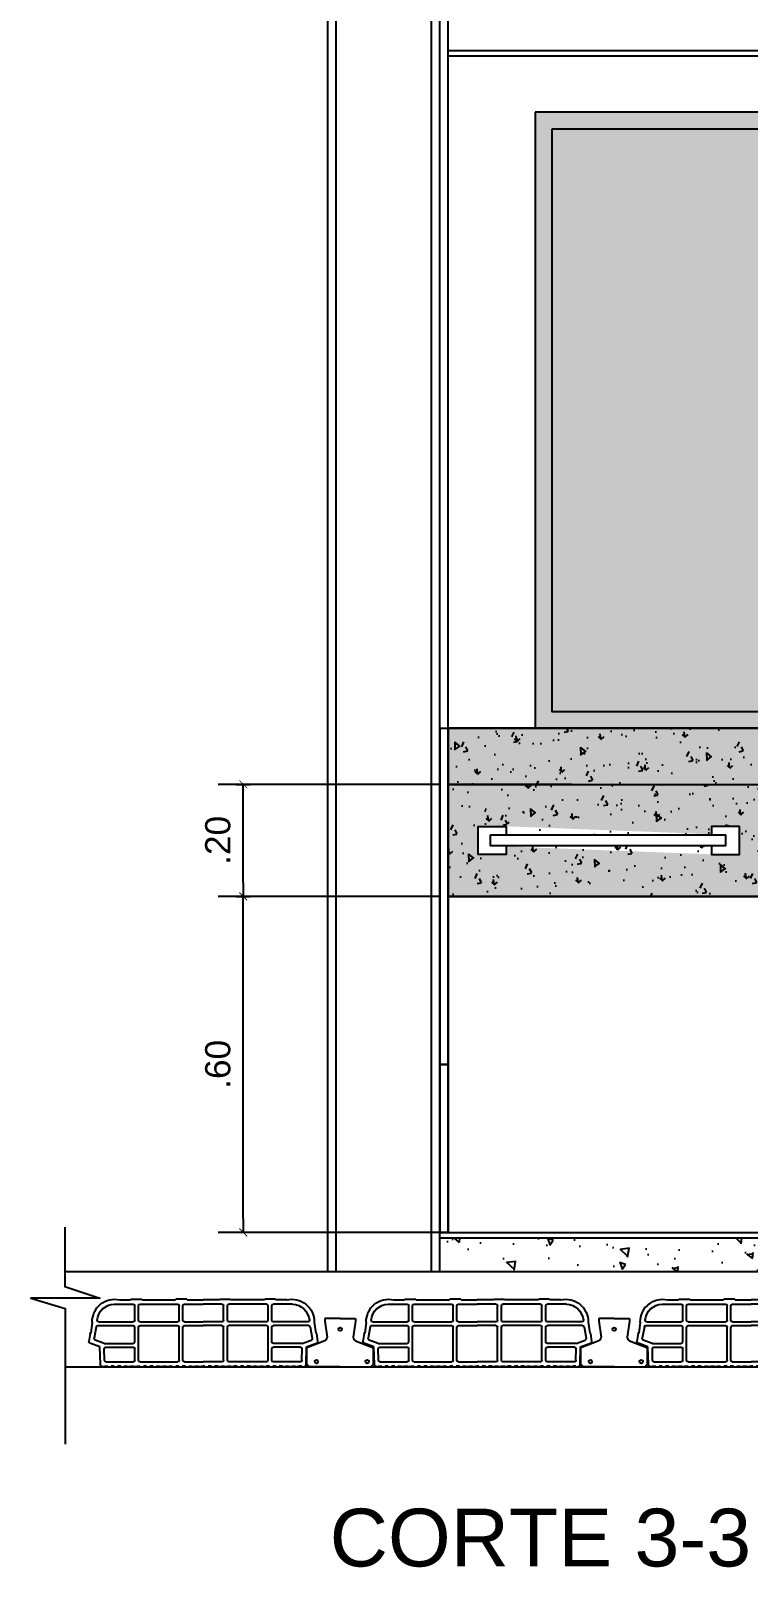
# Model space of a CAD drawing. Header units: metres. Extents: x 198 to 412, y -54 to 17.
# Drawn here: x 268.031 to 269.313, y -9.014 to -6.271 of the extents above; entities that cross this region are included whole.
import ezdxf

# ---------------------------------------------------------------- set-up
doc = ezdxf.new("R2010")
doc.units = ezdxf.units.M
doc.header["$LTSCALE"] = 10
for name, color, linetype in [('01', 1, 'Continuous'), ('02', 2, 'Continuous'), ('02-LH ladrillo hueco 02', 1, 'Continuous'), ('1_MUROS', 6, 'Continuous'), ('25-TXT', 2, 'Continuous'), ('A-EQUIPAMIENTO', 251, 'Continuous'), ('A-MUROS', 6, 'Continuous'), ('A-TEXTOS', 2, 'Continuous'), ('Corte t', 2, 'Continuous'), ('HT-253', 253, 'Continuous'), ('Losa rap sapito', 251, 'Continuous'), ('piso', 1, 'Continuous'), ('TM-REVEST', 252, 'Continuous'), ('TM-REVOQUE', 2, 'Continuous')]:
    doc.layers.add(name, color=color, linetype=linetype)
doc.styles.add('ARIAL', font='arial.ttf')
doc.styles.get("Standard").update_dxf_attribs({"font": 'arial.ttf'})
doc.dimstyles.new('ST-COTA-25', dxfattribs={"dimscale": 0.25, "dimtxt": 0.18, "dimasz": 0.1, "dimexe": 0.18, "dimexo": 0.0625, "dimgap": 0.09, "dimtad": 1, "dimzin": 4, "dimdsep": 46, "dimtxsty": 'ARIAL', "dimblk1": 'COTA_N', "dimblk2": 'COTA_N', "dimsah": 1, "dimcen": 0.09, "dimclrd": 8, "dimclre": 8, "dimclrt": 1, "dimadec": 0, "dimazin": 0, "dimtfac": 1, "dimtix": 1, "dimtmove": 0, "dimatfit": 3, "dimldrblk": 'COTA_N', "dimfxl": 0.18, "dimtolj": 1, "dimtzin": 0, "dimarcsym": 0})

# ---------------------------------------------------------------- blocks, each defined once
blk = doc.blocks.new('VIGUETA NUEVA')
at = {"layer": '02'}
for p, q in [((852.3054, 1549.6661), (852.2767, 1549.6661)), ((852.2767, 1549.6661), (852.2767, 1549.6611)), ((852.2767, 1549.6611), (852.2809, 1549.6312)), ((852.3054, 1549.6661), (852.3342, 1549.6661)), ((852.3342, 1549.6611), (852.3299, 1549.6312)), ((852.3342, 1549.6661), (852.3342, 1549.6611)), ((852.2769, 1549.6243), (852.2429, 1549.6111)), ((852.3339, 1549.6243), (852.3679, 1549.6111)), ((852.2429, 1549.5811), (852.2429, 1549.6111)), ((852.3679, 1549.5811), (852.3679, 1549.6111)), ((852.2429, 1549.5811), (852.2479, 1549.5761)), ((852.3054, 1549.5761), (852.2479, 1549.5761)), ((852.3054, 1549.5761), (852.3629, 1549.5761)), ((852.3679, 1549.5811), (852.3629, 1549.5761))]:
    blk.add_line(p, q, dxfattribs=at)
for centre, start, end in [((852.2739, 1549.6307), 294.8533, 4.4381), ((852.3369, 1549.6307), 175.5619, 245.1467)]:
    blk.add_arc(centre, 0.00704, start, end, dxfattribs=at)
blk = doc.blocks.new('VIGUETA NUEVA1')
at = {"layer": 'piso'}
for centre in [(0, -0.02), (-0.0444, -0.0805), (0.0504, -0.0805)]:
    blk.add_circle(centre, 0.00324, dxfattribs=at)
at = {"layer": '1_MUROS'}
blk.add_blockref('VIGUETA NUEVA', (-852.3054, -1549.6661), dxfattribs=at)
blk = doc.blocks.new('Losa rap zapito')
at = {"layer": 'Losa rap sapito'}
for p, q in [((283.7711, -291.7719), (283.8051, -291.7719)), ((283.7813, -291.7641), (283.8003, -291.7641)), ((283.8012, -291.7632), (283.8205, -291.7632)), ((283.808, -291.8006), (283.808, -291.7747)), ((283.8147, -291.8006), (283.8147, -291.7747)), ((283.8176, -291.7719), (283.8844, -291.7719)), ((283.8215, -291.7641), (283.8806, -291.7641)), ((283.9008, -291.7632), (283.8815, -291.7632)), ((283.8873, -291.8006), (283.8873, -291.7747)), ((283.8941, -291.8006), (283.8941, -291.7747)), ((283.897, -291.7719), (283.9304, -291.7719)), ((283.9018, -291.7641), (283.9304, -291.7641)), ((283.959, -291.7641), (283.9304, -291.7641)), ((283.9638, -291.7719), (283.9304, -291.7719)), ((283.9599, -291.7632), (283.9792, -291.7632)), ((283.9667, -291.8006), (283.9667, -291.7747)), ((283.9734, -291.8006), (283.9734, -291.7747)), ((284.0431, -291.7719), (283.9763, -291.7719)), ((284.0393, -291.7641), (283.9802, -291.7641)), ((284.0595, -291.7632), (284.0402, -291.7632)), ((284.046, -291.8006), (284.046, -291.7747)), ((284.0527, -291.8006), (284.0527, -291.7747)), ((284.0896, -291.7719), (284.0556, -291.7719)), ((284.0795, -291.7641), (284.0605, -291.7641)), ((283.732, -291.8042), (283.7293, -291.8235)), ((283.7394, -291.8124), (283.7357, -291.8329)), ((283.7422, -291.8103), (283.8051, -291.8103)), ((283.7437, -291.8035), (283.8051, -291.8035)), ((283.7534, -291.8103), (283.8051, -291.8103)), ((283.808, -291.8391), (283.808, -291.8132)), ((283.8147, -291.8721), (283.8147, -291.8132)), ((283.8176, -291.8035), (283.8844, -291.8035)), ((283.8176, -291.8103), (283.8844, -291.8103)), ((283.8873, -291.8721), (283.8873, -291.8132)), ((283.8941, -291.8721), (283.8941, -291.8132)), ((283.897, -291.8035), (283.9304, -291.8035)), ((283.897, -291.8103), (283.9304, -291.8103)), ((283.9638, -291.8035), (283.9304, -291.8035)), ((283.9638, -291.8103), (283.9304, -291.8103)), ((283.9667, -291.8721), (283.9667, -291.8132)), ((283.9734, -291.8721), (283.9734, -291.8132)), ((284.0431, -291.8035), (283.9763, -291.8035)), ((284.0431, -291.8103), (283.9763, -291.8103)), ((284.046, -291.8721), (284.046, -291.8132)), ((284.0527, -291.8391), (284.0527, -291.8132)), ((284.117, -291.8035), (284.0556, -291.8035)), ((284.1186, -291.8103), (284.0556, -291.8103)), ((284.1073, -291.8103), (284.0556, -291.8103)), ((284.1214, -291.8124), (284.125, -291.8329)), ((284.1287, -291.8042), (284.1314, -291.8235)), ((283.7282, -291.8243), (283.7262, -291.8386)), ((283.7459, -291.8484), (283.728, -291.8417)), ((283.7534, -291.842), (283.7376, -291.836)), ((283.7534, -291.842), (283.8051, -291.842)), ((284.1073, -291.842), (284.0556, -291.842)), ((284.1073, -291.842), (284.1232, -291.836)), ((284.1149, -291.8484), (284.1327, -291.8417)), ((284.1325, -291.8243), (284.1346, -291.8386)), ((283.7466, -291.8799), (283.7459, -291.8484)), ((283.7542, -291.8721), (283.7536, -291.851)), ((283.7565, -291.8487), (283.8051, -291.8487)), ((283.808, -291.8721), (283.808, -291.8516)), ((284.0527, -291.8721), (284.0527, -291.8516)), ((284.1043, -291.8487), (284.0556, -291.8487)), ((284.1066, -291.8721), (284.1071, -291.851)), ((284.1141, -291.8799), (284.1149, -291.8484)), ((283.7541, -291.8836), (283.7504, -291.8836)), ((283.7541, -291.8836), (283.7516, -291.8836)), ((283.7541, -291.8836), (283.7516, -291.8836)), ((283.7541, -291.8836), (283.7541, -291.8827)), ((283.7541, -291.8827), (283.7598, -291.8827)), ((283.7571, -291.8749), (283.8051, -291.8749)), ((283.7598, -291.8836), (283.7598, -291.8827)), ((283.7598, -291.8836), (283.7656, -291.8836)), ((283.7714, -291.8827), (283.7656, -291.8827)), ((283.7656, -291.8836), (283.7656, -291.8827)), ((283.7714, -291.8836), (283.7714, -291.8827)), ((283.7714, -291.8836), (283.7772, -291.8836)), ((283.7772, -291.8836), (283.7772, -291.8827)), ((283.783, -291.8827), (283.7772, -291.8827)), ((283.783, -291.8836), (283.783, -291.8827)), ((283.783, -291.8836), (283.7887, -291.8836)), ((283.7887, -291.8836), (283.7887, -291.8827)), ((283.7887, -291.8827), (283.7945, -291.8827)), ((283.7945, -291.8836), (283.7945, -291.8827)), ((283.8003, -291.8836), (283.7945, -291.8836)), ((283.8003, -291.8827), (283.8061, -291.8827)), ((283.8003, -291.8836), (283.8003, -291.8827)), ((283.8061, -291.8836), (283.8061, -291.8827)), ((283.8119, -291.8836), (283.8061, -291.8836)), ((283.8119, -291.8827), (283.8176, -291.8827)), ((283.8119, -291.8836), (283.8119, -291.8827)), ((283.8119, -291.8827), (283.8176, -291.8827)), ((283.8176, -291.8749), (283.8844, -291.8749)), ((283.8176, -291.8836), (283.8176, -291.8827)), ((283.8176, -291.8836), (283.8234, -291.8836)), ((283.8292, -291.8827), (283.8234, -291.8827)), ((283.8234, -291.8836), (283.8234, -291.8827)), ((283.8292, -291.8836), (283.8292, -291.8827)), ((283.8292, -291.8836), (283.835, -291.8836)), ((283.835, -291.8836), (283.835, -291.8827)), ((283.8408, -291.8827), (283.835, -291.8827)), ((283.8408, -291.8836), (283.8408, -291.8827)), ((283.8408, -291.8836), (283.8465, -291.8836)), ((283.8465, -291.8836), (283.8465, -291.8827)), ((283.8465, -291.8827), (283.8523, -291.8827)), ((283.8523, -291.8836), (283.8523, -291.8827)), ((283.8581, -291.8836), (283.8523, -291.8836)), ((283.8581, -291.8827), (283.8639, -291.8827)), ((283.8581, -291.8836), (283.8581, -291.8827)), ((283.8639, -291.8836), (283.8639, -291.8827)), ((283.8697, -291.8836), (283.8639, -291.8836)), ((283.8697, -291.8827), (283.8755, -291.8827)), ((283.8697, -291.8836), (283.8697, -291.8827)), ((283.8697, -291.8827), (283.8755, -291.8827)), ((283.8755, -291.8836), (283.8755, -291.8827)), ((283.8755, -291.8836), (283.8812, -291.8836)), ((283.887, -291.8827), (283.8812, -291.8827)), ((283.8812, -291.8836), (283.8812, -291.8827)), ((283.887, -291.8836), (283.887, -291.8827)), ((283.887, -291.8836), (283.8928, -291.8836)), ((283.8928, -291.8836), (283.8928, -291.8827)), ((283.8986, -291.8827), (283.8928, -291.8827)), ((283.897, -291.8749), (283.9304, -291.8749)), ((283.8986, -291.8836), (283.8986, -291.8827)), ((283.8986, -291.8836), (283.9044, -291.8836)), ((283.9044, -291.8836), (283.9044, -291.8827)), ((283.9044, -291.8827), (283.9101, -291.8827)), ((283.9101, -291.8836), (283.9101, -291.8827)), ((283.9159, -291.8836), (283.9101, -291.8836)), ((283.9159, -291.8827), (283.9217, -291.8827)), ((283.9159, -291.8836), (283.9159, -291.8827)), ((283.9217, -291.8836), (283.9217, -291.8827)), ((283.9275, -291.8836), (283.9217, -291.8836)), ((283.9275, -291.8836), (283.9275, -291.8827)), ((283.9275, -291.8827), (283.9304, -291.8827)), ((283.9638, -291.8749), (283.9304, -291.8749)), ((283.9333, -291.8827), (283.9304, -291.8827)), ((283.9333, -291.8836), (283.9333, -291.8827)), ((283.9333, -291.8836), (283.939, -291.8836)), ((283.9448, -291.8827), (283.939, -291.8827)), ((283.939, -291.8836), (283.939, -291.8827)), ((283.9448, -291.8836), (283.9448, -291.8827)), ((283.9448, -291.8836), (283.9506, -291.8836)), ((283.9506, -291.8836), (283.9506, -291.8827)), ((283.9564, -291.8827), (283.9506, -291.8827)), ((283.9564, -291.8836), (283.9564, -291.8827)), ((283.9622, -291.8836), (283.9564, -291.8836)), ((283.9622, -291.8836), (283.9622, -291.8827)), ((283.9622, -291.8827), (283.9679, -291.8827)), ((283.9679, -291.8836), (283.9679, -291.8827)), ((283.9737, -291.8836), (283.9679, -291.8836)), ((283.9737, -291.8827), (283.9795, -291.8827)), ((283.9737, -291.8836), (283.9737, -291.8827)), ((284.0431, -291.8749), (283.9763, -291.8749)), ((283.9795, -291.8836), (283.9795, -291.8827)), ((283.9853, -291.8836), (283.9795, -291.8836)), ((283.9911, -291.8827), (283.9853, -291.8827)), ((283.9853, -291.8836), (283.9853, -291.8827)), ((283.9911, -291.8827), (283.9853, -291.8827)), ((283.9911, -291.8836), (283.9911, -291.8827)), ((283.9911, -291.8836), (283.9968, -291.8836)), ((284.0026, -291.8827), (283.9968, -291.8827)), ((283.9968, -291.8836), (283.9968, -291.8827)), ((284.0026, -291.8836), (284.0026, -291.8827)), ((284.0026, -291.8836), (284.0084, -291.8836)), ((284.0084, -291.8836), (284.0084, -291.8827)), ((284.0142, -291.8827), (284.0084, -291.8827)), ((284.0142, -291.8836), (284.0142, -291.8827)), ((284.02, -291.8836), (284.0142, -291.8836)), ((284.02, -291.8836), (284.02, -291.8827)), ((284.02, -291.8827), (284.0258, -291.8827)), ((284.0258, -291.8836), (284.0258, -291.8827)), ((284.0315, -291.8836), (284.0258, -291.8836)), ((284.0315, -291.8827), (284.0373, -291.8827)), ((284.0315, -291.8836), (284.0315, -291.8827)), ((284.0373, -291.8836), (284.0373, -291.8827)), ((284.0431, -291.8836), (284.0373, -291.8836)), ((284.0489, -291.8827), (284.0431, -291.8827)), ((284.0431, -291.8836), (284.0431, -291.8827)), ((284.0489, -291.8827), (284.0431, -291.8827)), ((284.0489, -291.8836), (284.0489, -291.8827)), ((284.0489, -291.8836), (284.0547, -291.8836)), ((284.0604, -291.8827), (284.0547, -291.8827)), ((284.0547, -291.8836), (284.0547, -291.8827)), ((284.1037, -291.8749), (284.0556, -291.8749)), ((284.0604, -291.8836), (284.0604, -291.8827)), ((284.0604, -291.8836), (284.0662, -291.8836)), ((284.0662, -291.8836), (284.0662, -291.8827)), ((284.072, -291.8827), (284.0662, -291.8827)), ((284.072, -291.8836), (284.072, -291.8827)), ((284.0778, -291.8836), (284.072, -291.8836)), ((284.0778, -291.8836), (284.0778, -291.8827)), ((284.0778, -291.8827), (284.0836, -291.8827)), ((284.0836, -291.8836), (284.0836, -291.8827)), ((284.0893, -291.8836), (284.0836, -291.8836)), ((284.0893, -291.8827), (284.0951, -291.8827)), ((284.0893, -291.8836), (284.0893, -291.8827)), ((284.0951, -291.8836), (284.0951, -291.8827)), ((284.1009, -291.8836), (284.0951, -291.8836)), ((284.1009, -291.8836), (284.1009, -291.8827)), ((284.1067, -291.8827), (284.1009, -291.8827)), ((284.1067, -291.8836), (284.1067, -291.8827)), ((284.1067, -291.8836), (284.1092, -291.8836)), ((284.1067, -291.8836), (284.1092, -291.8836)), ((284.1067, -291.8836), (284.1103, -291.8836))]:
    blk.add_line(p, q, dxfattribs=at)
for centre, radius, start, end in [((283.7724, -291.8035), 0.0404, 77.2971, 181.0135), ((283.7724, -291.8035), 0.0317, 92.259, 174.7894), ((283.8012, -291.7641), 0.000963, 90, 180), ((283.8051, -291.7747), 0.00289, 0, 90), ((283.8176, -291.7747), 0.00289, 90, 180), ((283.8205, -291.7641), 0.000963, 0, 90), ((283.8815, -291.7641), 0.000963, 90, 180), ((283.8844, -291.7747), 0.00289, 0, 90), ((283.897, -291.7747), 0.00289, 90, 180), ((283.9008, -291.7641), 0.000963, 0, 90), ((283.9599, -291.7641), 0.000963, 90, 180), ((283.9638, -291.7747), 0.00289, 0, 90), ((283.9763, -291.7747), 0.00289, 90, 180), ((283.9792, -291.7641), 0.000963, 0, 90), ((284.0402, -291.7641), 0.000963, 90, 180), ((284.0431, -291.7747), 0.00289, 0, 90), ((284.0556, -291.7747), 0.00289, 90, 180), ((284.0595, -291.7641), 0.000963, 0, 90), ((284.0883, -291.8035), 0.0404, 358.9865, 102.7029), ((284.0883, -291.8035), 0.0317, 5.2106, 87.741), ((283.7422, -291.8132), 0.00289, 90, 165.2593), ((283.7437, -291.8006), 0.00289, 180.2316, 270), ((283.8051, -291.8006), 0.00289, 270, 0), ((283.8051, -291.8132), 0.00289, 0, 90), ((283.8176, -291.8006), 0.00289, 180, 270), ((283.8176, -291.8132), 0.00289, 90, 180), ((283.8844, -291.8006), 0.00289, 270, 0), ((283.8844, -291.8132), 0.00289, 0, 90), ((283.897, -291.8006), 0.00289, 180, 270), ((283.897, -291.8132), 0.00289, 90, 180), ((283.9638, -291.8006), 0.00289, 270, 0), ((283.9638, -291.8132), 0.00289, 0, 90), ((283.9763, -291.8006), 0.00289, 180, 270), ((283.9763, -291.8132), 0.00289, 90, 180), ((284.0431, -291.8006), 0.00289, 270, 0), ((284.0431, -291.8132), 0.00289, 0, 90), ((284.0556, -291.8006), 0.00289, 180, 270), ((284.0556, -291.8132), 0.00289, 90, 180), ((284.117, -291.8006), 0.00289, 270, 359.7684), ((284.1186, -291.8132), 0.00289, 14.7407, 90), ((283.729, -291.839), 0.00289, 171.8699, 249.444), ((283.7292, -291.8244), 0.000963, 81.8699, 171.8699), ((283.7386, -291.8333), 0.00289, 171.8699, 249.444), ((283.8051, -291.8391), 0.00289, 270, 0), ((284.0556, -291.8391), 0.00289, 180, 270), ((284.1222, -291.8333), 0.00289, 290.556, 8.1301), ((284.1316, -291.8244), 0.000963, 8.1301, 98.1301), ((284.1317, -291.839), 0.00289, 290.556, 8.1301), ((283.7565, -291.8516), 0.00289, 90, 168.5947), ((283.7571, -291.8721), 0.00289, 180, 271.41), ((283.8051, -291.8516), 0.00289, 0, 90), ((283.8051, -291.8721), 0.00289, 270, 0), ((283.8176, -291.8721), 0.00289, 180, 270), ((283.8844, -291.8721), 0.00289, 270, 0), ((283.897, -291.8721), 0.00289, 180, 270), ((283.9638, -291.8721), 0.00289, 270, 0), ((283.9763, -291.8721), 0.00289, 180, 270), ((284.0431, -291.8721), 0.00289, 270, 0), ((284.0556, -291.8516), 0.00289, 90, 180), ((284.0556, -291.8721), 0.00289, 180, 270), ((284.1037, -291.8721), 0.00289, 268.59, 0), ((284.1043, -291.8516), 0.00289, 11.4053, 90), ((283.7505, -291.8797), 0.0039, 182.4799, 268.1248), ((284.1102, -291.8797), 0.0039, 271.8752, 357.5201)]:
    blk.add_arc(centre, radius, start, end, dxfattribs=at)
blk = doc.blocks.new('COTA_N')
for p, q in [((-1, 0), (0, 0)), ((0, 0.5), (0, -0.5))]:
    blk.add_line(p, q)
at = {"color": 3, "const_width": 0.065}
blk.add_lwpolyline([(0.14, 0.14), (0.28, 0.28), (0, 0), (-0.14, -0.14), (-0.28, -0.28)], dxfattribs=at)
blk = doc.blocks.new('*D449')
at = {"layer": '25-TXT', "color": 8, "lineweight": -2, "transparency": 16777216}
for p, q in [((268.7617, -7.8163), (268.3662, -7.8163)), ((268.4112, -8.3913), (268.4112, -7.8413)), ((268.7617, -8.4163), (268.3662, -8.4163))]:
    blk.add_line(p, q, dxfattribs=at)
at = {"layer": 'Defpoints', "color": 0, "transparency": 16777216}
for p in [(268.4112, -7.8163), (268.7773, -7.8163, 0), (268.7773, -8.4163, 0)]:
    blk.add_point(p, dxfattribs=at)
at = {"layer": '25-TXT', "color": 8, "lineweight": -2, "transparency": 16777216, "xscale": 0.025, "yscale": 0.025, "zscale": 0.025}
for p, rotation in [((268.4112, -7.8163), 90), ((268.4112, -8.4163), 270)]:
    blk.add_blockref('COTA_N', p, dxfattribs=dict(at, rotation=rotation))
at = {"layer": '25-TXT', "color": 1, "transparency": 16777216, "insert": (268.3658, -8.1163), "char_height": 0.045, "attachment_point": 5, "rotation": 90, "style": 'ARIAL'}
blk.add_mtext('\\A1;.60', dxfattribs=at)
blk = doc.blocks.new('*D450')
at = {"layer": '25-TXT', "color": 8, "lineweight": -2, "transparency": 16777216}
for p, q in [((268.7617, -7.6163), (268.3662, -7.6163)), ((268.4112, -7.7913), (268.4112, -7.6413)), ((268.7471, -7.8163), (268.3662, -7.8163))]:
    blk.add_line(p, q, dxfattribs=at)
at = {"layer": 'Defpoints', "color": 0, "transparency": 16777216}
for p in [(268.4112, -7.6163), (268.7773, -7.6163, 0), (268.7627, -7.8163)]:
    blk.add_point(p, dxfattribs=at)
at = {"layer": '25-TXT', "color": 8, "lineweight": -2, "transparency": 16777216, "xscale": 0.025, "yscale": 0.025, "zscale": 0.025}
for p, rotation in [((268.4112, -7.6163), 90), ((268.4112, -7.8163), 270)]:
    blk.add_blockref('COTA_N', p, dxfattribs=dict(at, rotation=rotation))
at = {"layer": '25-TXT', "color": 1, "transparency": 16777216, "insert": (268.3658, -7.7163), "char_height": 0.045, "attachment_point": 5, "rotation": 90, "style": 'ARIAL'}
blk.add_mtext('\\A1;.20', dxfattribs=at)

msp = doc.modelspace()

# ---------------------------------------------------------------- hatches: boundary and pattern name
at = {"layer": 'HT-253', "transparency": 33554559}
h = msp.add_hatch(color=153, dxfattribs=at)
h.dxf.hatch_style = 1
h.paths.add_polyline_path([(268.9323, -6.4163), (268.9323, -7.5163), (270.0895, -7.5163), (270.0895, -6.4163)])
h.paths.add_polyline_path([(268.9623, -6.4463), (268.9623, -7.4863), (270.0595, -7.4863), (270.0595, -6.4463)], flags=16)
at = {"layer": 'HT-253', "transparency": 33554495}
h = msp.add_hatch(color=153, dxfattribs=at)
h.dxf.hatch_style = 1
h.paths.add_polyline_path([(268.9423, -6.4463), (268.9423, -7.4863), (270.0595, -7.4863), (270.0595, -6.4463)])
h = msp.add_hatch(color=256, dxfattribs=at)
h.dxf.hatch_style = 1
h.paths.add_polyline_path([(270.2477, -7.5163), (270.0895, -7.5163), (270.0895, -7.5163), (269.5275, -7.5163), (269.5275, -7.6016), (269.5424, -7.6016), (269.5425, -7.6019), (269.5425, -7.6019), (269.5425, -7.6019), (269.5425, -7.6018), (269.5425, -7.6018), (269.5425, -7.6018), (269.5425, -7.6018), (269.5424, -7.6018), (269.5424, -7.6018), (269.5424, -7.6018), (269.5424, -7.6017), (269.5424, -7.6017), (269.5424, -7.6017), (269.5424, -7.6017), (269.5424, -7.6017), (269.5424, -7.6017), (269.5423, -7.6017), (269.5423, -7.6017), (269.5423, -7.6017), (269.5423, -7.6016), (269.5423, -7.6016), (269.5423, -7.6016), (269.5422, -7.6016), (269.5422, -7.6016), (269.5422, -7.6016), (269.5422, -7.6016), (269.5422, -7.6016), (269.5422, -7.6016), (269.5422, -7.6016), (269.5421, -7.6016), (269.5421, -7.6016), (269.5421, -7.6016), (269.5421, -7.6016), (269.5421, -7.6016), (269.542, -7.6016), (269.542, -7.6016), (269.515, -7.6016), (269.488, -7.6016), (269.488, -7.6016), (269.488, -7.6016), (269.488, -7.6016), (269.488, -7.6016), (269.4879, -7.6016), (269.4879, -7.6016), (269.4879, -7.6016), (269.4879, -7.6016), (269.4879, -7.6016), (269.4875, -7.6017), (269.4875, -7.6021), (269.4875, -7.6017), (269.488, -7.6016), (269.5025, -7.6016), (269.5025, -7.5163), (268.9323, -7.5163), (268.7773, -7.5163), (268.7773, -7.6163), (270.2477, -7.6163)])
at = {"layer": 'HT-253'}
h = msp.add_hatch(dxfattribs=at)
h.set_pattern_fill('AR-CONC', color=1, scale=0.0005, angle=45, double=1)
h.set_pattern_definition([(95, (-263.8931, -11776.46669), (0.07004732517, 0.0587766897), [0.009525, -0.104775]), (40, (-263.8931, -11776.46669), (-0.0800092266, 0.0550883643), [0.00762, -0.0838202921]), (145.4514447, (-263.887265, -11776.46179), (-0.0099618988, 0.1138650511), [0.0080950044, -0.0890451223]), (91.1842, (-263.91106, -11776.44873), (0.1107051216, 0.0809767064), [0.0142875, -0.1571625]), (141.6355576, (-263.90184, -11776.44198), (-0.0035433087, 0.1714133818), [0.0121425116, -0.133567804]), (36.1841512, (-263.91106, -11776.44873), (-0.0035433087, 0.1714133818), [0.0114299835, -0.125729866]), (66, (-263.89759, -11776.44424), (0.08975998965, 0.01744757454), [0.009525, -0.104775]), (11, (-263.89759, -11776.44424), (-0.04326996326, 0.0869705966), [0.00762, -0.08382]), (116.451445, (-263.89011, -11776.44279), (0.04649002594, 0.10441817135), [0.0080950044, -0.0890449688]), (82.5, (-263.893102, -11776.466692), (-0.02880273453, 0.03098670684), [0, -0.082804, 0, -0.08509, 0, -0.0841375]), (52.5, (-263.8931, -11776.46669), (-0.01179486366, 0.05904350014), [0, -0.048514, 0, -0.080899, 0, -0.0320675]), (12.5, (-263.913128, -11776.486718), (0.04996393152, 0.04591309779), [0, -0.03175, 0, -0.09906, 0, -0.131445]), (2.5, (-263.92211, -11776.4957), (0.0433819522, 0.06136119644), [0, -0.041275, 0, -0.065786, 0, -0.093345])])
h.paths.add_polyline_path([(270.2477, -7.5163), (270.0895, -7.5163), (270.0895, -7.5163), (269.5275, -7.5163), (269.5275, -7.6016), (269.5424, -7.6016), (269.5425, -7.6019), (269.5425, -7.6019), (269.5425, -7.6019), (269.5425, -7.6018), (269.5425, -7.6018), (269.5425, -7.6018), (269.5425, -7.6018), (269.5424, -7.6018), (269.5424, -7.6018), (269.5424, -7.6018), (269.5424, -7.6017), (269.5424, -7.6017), (269.5424, -7.6017), (269.5424, -7.6017), (269.5424, -7.6017), (269.5424, -7.6017), (269.5423, -7.6017), (269.5423, -7.6017), (269.5423, -7.6017), (269.5423, -7.6016), (269.5423, -7.6016), (269.5423, -7.6016), (269.5422, -7.6016), (269.5422, -7.6016), (269.5422, -7.6016), (269.5422, -7.6016), (269.5422, -7.6016), (269.5422, -7.6016), (269.5422, -7.6016), (269.5421, -7.6016), (269.5421, -7.6016), (269.5421, -7.6016), (269.5421, -7.6016), (269.5421, -7.6016), (269.542, -7.6016), (269.542, -7.6016), (269.515, -7.6016), (269.488, -7.6016), (269.488, -7.6016), (269.488, -7.6016), (269.488, -7.6016), (269.488, -7.6016), (269.4879, -7.6016), (269.4879, -7.6016), (269.4879, -7.6016), (269.4879, -7.6016), (269.4879, -7.6016), (269.4875, -7.6017), (269.4875, -7.6021), (269.4875, -7.6017), (269.488, -7.6016), (269.5025, -7.6016), (269.5025, -7.5163), (268.9323, -7.5163), (268.7773, -7.5163), (268.7773, -7.6163), (270.2477, -7.6163)])
at = {"layer": 'HT-253', "transparency": 33554495}
h = msp.add_hatch(color=256, dxfattribs=at)
h.dxf.hatch_style = 1
h.paths.add_polyline_path([(268.9985, -7.6163), (268.7773, -7.6163), (268.7773, -7.8163), (269.4941, -7.8163), (269.4941, -7.8157), (269.536, -7.8157), (270.2477, -7.8163), (270.2477, -7.6163)])
h.paths.add_polyline_path([(269.2977, -7.6913), (269.2977, -7.7413), (269.2477, -7.7413), (268.8809, -7.7273), (268.8809, -7.7413), (268.8309, -7.7413), (268.8309, -7.6913), (268.8809, -7.6913), (269.2477, -7.7053), (269.2477, -7.6913)], flags=16)
at = {"layer": 'HT-253'}
h = msp.add_hatch(dxfattribs=at)
h.set_pattern_fill('AR-CONC', color=1, scale=0.0005, angle=45, double=1)
h.set_pattern_definition([(95, (-263.8931, -11775.46669), (0.07004732517, 0.0587766897), [0.009525, -0.104775]), (40, (-263.8931, -11775.46669), (-0.0800092266, 0.0550883643), [0.00762, -0.0838202921]), (145.4514447, (-263.887265, -11775.46179), (-0.0099618988, 0.1138650511), [0.0080950044, -0.0890451223]), (91.1842, (-263.91106, -11775.44873), (0.1107051216, 0.0809767064), [0.0142875, -0.1571625]), (141.6355576, (-263.90184, -11775.44198), (-0.0035433087, 0.1714133818), [0.0121425116, -0.133567804]), (36.1841512, (-263.91106, -11775.44873), (-0.0035433087, 0.1714133818), [0.0114299835, -0.125729866]), (66, (-263.89759, -11775.44424), (0.08975998965, 0.01744757454), [0.009525, -0.104775]), (11, (-263.89759, -11775.44424), (-0.04326996326, 0.0869705966), [0.00762, -0.08382]), (116.451445, (-263.89011, -11775.44279), (0.04649002594, 0.10441817135), [0.0080950044, -0.0890449688]), (82.5, (-263.893102, -11775.466692), (-0.02880273453, 0.03098670684), [0, -0.082804, 0, -0.08509, 0, -0.0841375]), (52.5, (-263.8931, -11775.46669), (-0.01179486366, 0.05904350014), [0, -0.048514, 0, -0.080899, 0, -0.0320675]), (12.5, (-263.913128, -11775.486718), (0.04996393152, 0.04591309779), [0, -0.03175, 0, -0.09906, 0, -0.131445]), (2.5, (-263.92211, -11775.4957), (0.0433819522, 0.06136119644), [0, -0.041275, 0, -0.065786, 0, -0.093345])])
h.paths.add_polyline_path([(270.2477, -7.6163), (268.9985, -7.6163), (268.7773, -7.6163), (268.7773, -7.8163), (269.4941, -7.8163), (269.4941, -7.8157), (269.536, -7.8157), (270.2477, -7.8163)])
h.paths.add_polyline_path([(269.2977, -7.7413), (269.2477, -7.7413), (269.2477, -7.7263), (268.8809, -7.7263), (268.8809, -7.7413), (268.8309, -7.7413), (268.8309, -7.6913), (268.8809, -7.6913), (268.8809, -7.7063), (269.2477, -7.7063), (269.2477, -7.6913), (269.2977, -7.6913)], flags=16)
h = msp.add_hatch(dxfattribs=at)
h.set_pattern_fill('AR-CONC', color=256, scale=0.0007, angle=90)
h.set_pattern_definition([(140, (-1035.69569, 367.62205), (0.01115736, 0.127529268), [0.013335, -0.146685]), (85, (-1035.6957, 367.62205), (-0.133739792, -0.024670395), [0.010668, -0.117348409]), (190.451445, (-1035.69476, 367.63267), (-0.122582426, 0.102858873), [0.011333006, -0.124663171]), (136.1842, (-1035.73125, 367.62205), (0.02942963, 0.189755329), [0.0200025, -0.2200275]), (186.635558, (-1035.7288, 367.63786), (-0.173198287, 0.166182894), [0.016999516, -0.186994926]), (81.184151, (-1035.73125, 367.62205), (-0.173198287, 0.166182894), [0.016001977, -0.176021812]), (111, (-1035.72236, 367.63983), (0.071585639, 0.106130074), [0.013335, -0.146685]), (56, (-1035.72236, 367.63983), (-0.128931576, 0.04326142), [0.010668, -0.117348]), (161.451445, (-1035.7164, 367.64867), (-0.057345938, 0.149391493), [0.011333006, -0.124662956]), (127.5, (-1035.695694, 367.622045), (-0.0591885272, 0.0021620223), [0, -0.1159256, 0, -0.119126, 0, -0.1177925]), (97.5, (-1035.695694, 367.622045), (-0.0701264024, 0.0467737638), [0, -0.0679196, 0, -0.1132586, 0, -0.0448945]), (57.5, (-1035.695694, 367.582396), (0.0040101208, 0.0949134166), [0, -0.04445, 0, -0.138684, 0, -0.184023]), (47.5, (-1035.69569, 367.56462), (-0.0177985437, 0.103690427), [0, -0.057785, 0, -0.0921004, 0, -0.130683])])
h.paths.add_polyline_path([(270.2623, -8.4263), (268.7623, -8.4263), (268.7623, -8.4863), (270.2623, -8.4863)])

# ---------------------------------------------------------------- linework, layer by layer
at = {"color": 5}
for p, q in [((268.0922, -8.4863, 0), (270.765, -8.4863, 0)), ((268.0928, -8.6563, 0), (270.765, -8.6563, 0))]:
    msp.add_line(p, q, dxfattribs=at)
at = {"layer": '01'}
for p, q in [((270.2623, -6.3063, 0), (268.7773, -6.3063, 0)), ((269.8323, -6.3163, 0), (268.7773, -6.3163, 0))]:
    msp.add_line(p, q, dxfattribs=at)
at = {"layer": '01', "elevation": 0}
for points in [[(268.9323, -6.4163), (268.9323, -7.5163), (270.0895, -7.5163), (270.0895, -6.4163)], [(268.9623, -6.4463), (268.9623, -7.4863), (270.0595, -7.4863), (270.0595, -6.4463)], [(268.7773, -7.6163), (270.2477, -7.6163), (270.2477, -7.5163), (268.7773, -7.5163)], [(268.8527, -7.7063), (269.2727, -7.7063), (269.2727, -7.7263), (268.8527, -7.7263)]]:
    msp.add_lwpolyline(points, close=True, dxfattribs=at)
at = {"layer": '01'}
msp.add_lwpolyline([(268.7773, -7.5163), (270.2477, -7.5163), (270.2477, -7.8163), (268.7773, -7.8163)], close=True, dxfattribs=at)
for points in [[(268.8809, -7.7263), (268.8809, -7.7413), (268.8309, -7.7413), (268.8309, -7.6913), (268.8809, -7.6913), (268.8809, -7.7063)], [(269.2477, -7.7263), (269.2477, -7.7413), (269.2977, -7.7413), (269.2977, -7.6913), (269.2477, -7.6913), (269.2477, -7.7063)]]:
    msp.add_lwpolyline(points, dxfattribs=at)
at = {"layer": '02', "color": 3, "elevation": 0}
msp.add_lwpolyline([(268.0922, -8.4072), (268.0922, -8.5129), (268.1547, -8.5337), (268.0315, -8.5337), (268.0928, -8.5523), (268.0928, -8.7946)], dxfattribs=at)
at = {"layer": '02'}
for points in [[(268.7623, -8.4163), (269.2856, -8.4163), (269.2856, -8.4163), (270.2623, -8.4163)], [(268.7623, -8.4263), (269.2956, -8.4263), (269.2956, -8.4263), (270.2623, -8.4263)]]:
    msp.add_lwpolyline(points, dxfattribs=at)
at = {"layer": '02-LH ladrillo hueco 02'}
for p, q in [((268.5623, -8.4863, 0), (268.5623, -5.0863, 0)), ((268.7623, -8.4863, 0), (268.7623, -5.0863, 0))]:
    msp.add_line(p, q, dxfattribs=at)
at = {"layer": 'A-EQUIPAMIENTO', "color": 2, "elevation": 0}
for points in [[(270.2477, -7.5163), (268.7773, -7.5163)], [(268.9985, -7.6163), (268.7773, -7.6163), (268.7773, -7.8163), (270.2477, -7.8163)], [(268.9985, -7.6163), (270.2477, -7.6163)]]:
    msp.add_lwpolyline(points, dxfattribs=at)
at = {"layer": 'A-MUROS'}
for p, q in [((268.5773, -8.4863, 0), (268.5773, -5.0863, 0)), ((268.7473, -8.4863, 0), (268.7473, -5.0863, 0))]:
    msp.add_line(p, q, dxfattribs=at)
at = {"layer": 'TM-REVEST'}
for points in [[(268.7773, -8.1163), (268.7627, -8.1163), (268.7627, -7.5163), (268.7773, -7.5163)], [(268.7773, -8.4163), (268.7627, -8.4163), (268.7627, -8.1163), (268.7773, -8.1163)]]:
    msp.add_lwpolyline(points, close=True, dxfattribs=at)
at = {"layer": 'TM-REVOQUE'}
msp.add_line((268.7773, -8.4163, 0), (268.7773, -6.0163, 0), dxfattribs=at)

# ---------------------------------------------------------------- block references
at = {"layer": 'A-MUROS', "xscale": -1}
for p in [(552.27, 283.2274, 0), (552.7594, 283.2274, 0), (553.2489, 283.2274, 0)]:
    msp.add_blockref('Losa rap zapito', p, dxfattribs=at)
at = {"layer": 'Corte t', "xscale": 0.9559179682510148, "yscale": 0.9559179682510148, "zscale": 0.9559179682510148}
for p in [(268.5842, -8.5702, 0), (269.0736, -8.5702, 0)]:
    msp.add_blockref('VIGUETA NUEVA1', p, dxfattribs=at)

# ---------------------------------------------------------------- texts
at = {"layer": 'A-TEXTOS', "insert": (268.5655, -8.9097), "char_height": 0.10318, "width": 0.777043, "attachment_point": 1}
msp.add_mtext('CORTE 3-3', dxfattribs=at)

# ---------------------------------------------------------------- dimensions: what is measured, and where the dimension line sits
at = {"layer": '25-TXT'}
for base, p1, p2, picture, middle in [((268.4112, -7.6163), (268.7627, -7.8163), (268.7773, -7.6163, 0), '*D450', (268.3658, -7.7163)), ((268.4112, -7.8163), (268.7773, -8.4163, 0), (268.7773, -7.8163, 0), '*D449', (268.3658, -8.1163))]:
    dim = msp.add_linear_dim(base=base, p1=p1, p2=p2, angle=90, dimstyle='ST-COTA-25', dxfattribs=at)
    dim.commit()
    dim.dimension.update_dxf_attribs({"geometry": picture, "text_midpoint": middle})

doc.saveas('drawing.dxf')
